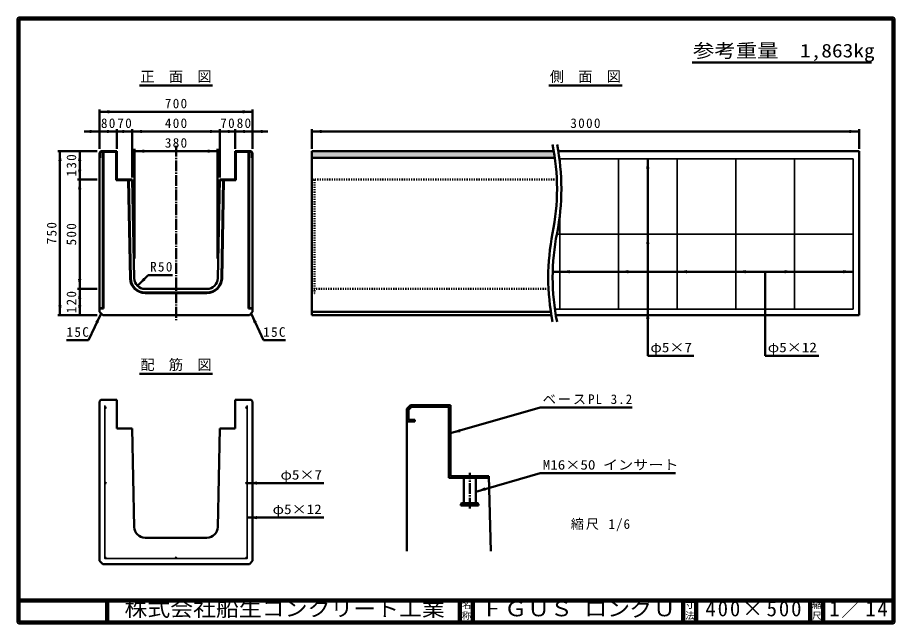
# Model space of a CAD drawing. Units: millimetres, scale not verified, with parts at other scales. Extents: x 100 to 4105, y 100 to 2870.
import ezdxf
from ezdxf.enums import TextEntityAlignment as Align

# ---------------------------------------------------------------- set-up
doc = ezdxf.new("R2010")
doc.units = ezdxf.units.MM
doc.header["$LTSCALE"] = 5
doc.linetypes.add('USER1', pattern=[13.4, 10, -1.2, 1, -1.2])
doc.linetypes.add('USER2', pattern=[2.2, 1, -1.2])
doc.layers.add('V-nasSTD', color=7, linetype='Continuous', lineweight=50)
doc.styles.add('ＭＳ ゴシック', font='')
doc.styles.get('ＭＳ ゴシック').set_extended_font_data('MS Gothic')

msp = doc.modelspace()

# ---------------------------------------------------------------- hatches: boundary and pattern name
at = {"layer": 'V-nasSTD'}
for points in [[(518.846, 2446.605), (473.846, 2439.105), (518.846, 2431.605)], [(1128.846, 2431.605), (1173.846, 2439.105), (1128.846, 2446.605)], [(428.846, 2341.605), (473.846, 2349.105), (428.846, 2356.605)], [(508.846, 2341.605), (553.846, 2349.105), (508.846, 2356.605)], [(578.846, 2341.605), (623.846, 2349.105), (578.846, 2356.605)], [(668.846, 2356.605), (623.846, 2349.105), (668.846, 2341.605)], [(978.846, 2341.605), (1023.846, 2349.105), (978.846, 2356.605)], [(1068.846, 2356.605), (1023.846, 2349.105), (1068.846, 2341.605)], [(1138.846, 2356.605), (1093.846, 2349.105), (1138.846, 2341.605)], [(1218.846, 2356.605), (1173.846, 2349.105), (1218.846, 2341.605)], [(1488.846, 2356.605), (1443.846, 2349.105), (1488.846, 2341.605)], [(3898.846, 2341.605), (3943.846, 2349.105), (3898.846, 2356.605)], [(286.346, 2214.105), (293.846, 2259.105), (301.346, 2214.105)], [(376.346, 2214.105), (383.846, 2259.105), (391.346, 2214.105)], [(477.046, 2229.105), (473.846, 2229.105), (473.846, 2252.105), (480.846, 2259.105), (553.846, 2259.105), (553.846, 2129.105), (623.846, 2129.105), (623.91, 2125.905), (550.646, 2125.905), (550.646, 2255.905), (482.171, 2255.905), (477.046, 2250.779)], [(678.845, 2266.605), (633.845, 2259.105), (678.845, 2251.605)], [(968.845, 2251.605), (1013.845, 2259.105), (968.845, 2266.605)], [(1097.046, 2125.905), (1023.782, 2125.905), (1023.846, 2129.105), (1093.846, 2129.105), (1093.846, 2259.105), (1166.846, 2259.105), (1173.846, 2252.105), (1173.846, 2229.105), (1170.646, 2229.105), (1170.646, 2250.779), (1165.52, 2255.905), (1097.046, 2255.905)], [(1443.846, 2229.105), (2553.991, 2229.105, 0.00733), (2549.372, 2259.105), (1443.846, 2259.105)], [(2970.846, 2179.105), (2978.346, 2224.105), (2985.846, 2179.105)], [(391.346, 2174.105), (383.846, 2129.105), (376.346, 2174.105)], [(376.346, 2084.105), (383.846, 2129.105), (391.346, 2084.105)], [(2970.846, 1834.105), (2978.346, 1879.105), (2985.846, 1834.105)], [(2621.346, 1700.605), (2576.346, 1708.105), (2621.346, 1715.605)], [(2889.346, 1700.605), (2844.346, 1708.105), (2889.346, 1715.605)], [(3157.346, 1700.605), (3112.346, 1708.105), (3157.346, 1715.605)], [(3425.346, 1700.605), (3380.346, 1708.105), (3425.346, 1715.605)], [(3603.346, 1715.605), (3648.346, 1708.105), (3603.346, 1700.605)], [(3871.346, 1715.605), (3916.346, 1708.105), (3871.346, 1700.605)], [(391.346, 1674.105), (383.846, 1629.105), (376.346, 1674.105)], [(674.372, 1680.521), (647.856, 1643.398), (684.979, 1669.914)], [(376.346, 1584.105), (383.846, 1629.105), (391.346, 1584.105)], [(301.346, 1554.105), (293.846, 1509.105), (286.346, 1554.105)], [(391.346, 1554.105), (383.846, 1509.105), (376.346, 1554.105)], [(2970.846, 1492.105), (2978.346, 1537.105), (2985.846, 1492.105)], [(481.346, 1516.605), (455.384, 1479.092), (468.954, 1472.699)], [(1166.346, 1516.605), (1192.308, 1479.092), (1178.738, 1472.699)], [(498.846, 1086.869, 1), (504.846, 1086.869, 1)], [(1148.846, 1086.869, 1), (1142.846, 1086.869, 1)], [(1877.728, 1023.034), (1915.228, 1023.034), (1915.228, 1031.034), (1885.728, 1031.034), (1885.728, 1077.221), (1898.542, 1090.034), (2069.728, 1090.034), (2069.728, 765.034), (2252.928, 765.034), (2252.728, 773.034), (2077.728, 773.034), (2077.728, 1098.034), (1895.228, 1098.034), (1877.728, 1080.534), (1877.728, 430.534)], [(2123.044, 974.621), (2077.728, 969.351), (2118.885, 989.033)], [(498.846, 741.869, 1), (504.846, 741.869, 1)], [(1148.846, 741.869, 1), (1142.846, 741.869, 1)], [(1193.846, 749.369), (1148.846, 741.869), (1193.846, 734.369)], [(2238.044, 707.804), (2192.728, 702.534), (2233.885, 722.216)], [(1193.846, 591.461), (1148.846, 583.961), (1193.846, 576.461)], [(501.846, 396.869, 0.66818), (503.967, 401.99, 0.66818), (498.846, 399.869, 0.41421)], [(823.846, 396.869, 1), (823.846, 402.869, 1)], [(1145.846, 396.869, 0.41421), (1148.846, 399.869, 0.66818), (1143.724, 401.99, 0.66818)]]:
    msp.add_hatch(color=256, dxfattribs=at).paths.add_polyline_path(points)

# ---------------------------------------------------------------- linework, layer by layer
at = {"layer": 'V-nasSTD', "lineweight": 100}
for p, q in [((105, 2865), (105, 105)), ((4100, 2865), (105, 2865)), ((4100, 105), (4100, 2865)), ((105, 205), (4100, 205)), ((510, 205), (510, 105)), ((2120, 205), (2120, 105)), ((2180, 205), (2180, 105)), ((3140, 205), (3140, 105)), ((3200, 205), (3200, 105)), ((3720, 205), (3720, 105)), ((3780, 205), (3780, 105)), ((105, 105), (4100, 105))]:
    msp.add_line(p, q, dxfattribs=at)
at = {"layer": 'V-nasSTD'}
for p, q in [((3180.536, 2664.753), (4000.536, 2664.753)), ((656.846, 2559.105), (990.846, 2559.105)), ((2526.846, 2559.105), (2860.846, 2559.105)), ((473.846, 2449.105), (473.846, 2269.105)), ((1173.846, 2449.105), (1173.846, 2269.105)), ((1173.846, 2439.105), (473.846, 2439.105)), ((473.846, 2349.105), (403.846, 2349.105)), ((553.846, 2349.105), (473.846, 2349.105)), ((553.846, 2359.105), (553.846, 2269.105)), ((623.846, 2349.105), (553.846, 2349.105)), ((623.846, 2359.105), (623.846, 2139.105)), ((1023.846, 2349.105), (623.846, 2349.105)), ((1023.846, 2359.105), (1023.846, 2139.105)), ((1093.846, 2349.105), (1023.846, 2349.105)), ((1093.846, 2359.105), (1093.846, 2269.105)), ((1173.846, 2349.105), (1093.846, 2349.105)), ((1243.846, 2349.105), (1173.846, 2349.105)), ((1443.846, 2359.105), (1443.846, 2269.105)), ((3943.846, 2349.105), (1443.846, 2349.105)), ((3943.846, 2359.105), (3943.846, 2269.105)), ((463.846, 2259.105), (283.846, 2259.105)), ((293.846, 2259.105), (293.846, 1509.105)), ((383.846, 2259.105), (383.846, 2129.105)), ((473.846, 2252.105), (480.846, 2259.105)), ((473.846, 2252.105), (480.846, 2259.105)), ((473.846, 2252.105), (473.846, 1524.105)), ((473.846, 2229.105), (473.846, 2252.105)), ((482.171, 2255.905), (477.046, 2250.779)), ((482.171, 2255.905), (477.046, 2250.779)), ((477.046, 2250.779), (477.046, 2229.105)), ((477.046, 2250.779), (477.046, 2229.105)), ((480.846, 2259.105), (553.846, 2259.105)), ((480.846, 2259.105), (553.846, 2259.105)), ((550.646, 2255.905), (482.171, 2255.905)), ((550.646, 2255.905), (482.171, 2255.905)), ((489.846, 1542.105), (489.846, 2255.905)), ((492.846, 1539.105), (492.846, 2255.905)), ((550.646, 2255.905), (550.646, 2125.905)), ((550.646, 2125.905), (550.646, 2255.905)), ((553.846, 2259.105), (553.846, 2129.105)), ((553.846, 2259.105), (553.846, 2129.105)), ((633.845, 2269.105), (633.845, 1769.105)), ((633.845, 2259.105), (1013.845, 2259.105)), ((1013.845, 2269.105), (1013.845, 1769.105)), ((1166.846, 2259.105), (1093.846, 2259.105)), ((1093.846, 2259.105), (1093.846, 2129.105)), ((1093.846, 2129.105), (1093.846, 2259.105)), ((1093.846, 2259.105), (1166.846, 2259.105)), ((1097.046, 2255.905), (1097.046, 2125.905)), ((1097.046, 2255.905), (1165.52, 2255.905)), ((1165.52, 2255.905), (1097.046, 2255.905)), ((1097.046, 2255.905), (1097.046, 2125.905)), ((1154.846, 1539.105), (1154.846, 2255.905)), ((1157.846, 1542.105), (1157.846, 2255.905)), ((1165.52, 2255.905), (1170.646, 2250.779)), ((1170.646, 2250.779), (1165.52, 2255.905)), ((1166.846, 2259.105), (1173.846, 2252.105)), ((1166.846, 2259.105), (1173.846, 2252.105)), ((1170.646, 2250.779), (1170.646, 2229.105)), ((1170.646, 2229.105), (1170.646, 2250.779)), ((1173.846, 1524.105), (1173.846, 2252.105)), ((1173.846, 2252.105), (1173.846, 2229.105)), ((1443.846, 2259.105), (1443.846, 1509.105)), ((2549.372, 2259.105), (1443.846, 2259.105)), ((1443.846, 2229.105), (1443.846, 2259.105)), ((1443.846, 2259.105), (2549.372, 2259.105)), ((2549.372, 2259.105), (1443.846, 2259.105)), ((1443.846, 2259.105), (1443.846, 2229.105)), ((2569.372, 2259.105), (3943.846, 2259.105)), ((3943.846, 1509.105), (3943.846, 2259.105)), ((477.046, 2229.105), (473.846, 2229.105)), ((477.046, 2229.105), (473.846, 2229.105)), ((1170.646, 2229.105), (1173.846, 2229.105)), ((1173.846, 2229.105), (1170.646, 2229.105)), ((2553.991, 2229.105), (1443.846, 2229.105)), ((2553.991, 2229.105), (1443.846, 2229.105)), ((1443.846, 2229.105), (2553.991, 2229.105)), ((2978.346, 2224.105), (2978.346, 1324.105)), ((463.846, 2129.105), (373.846, 2129.105)), ((383.846, 2129.105), (383.846, 1629.105)), ((623.91, 2125.905), (550.646, 2125.905)), ((623.91, 2125.905), (550.646, 2125.905)), ((553.846, 2129.105), (623.846, 2129.105)), ((553.846, 2129.105), (623.846, 2129.105)), ((613.87, 1677.725), (604.906, 2125.905)), ((616.869, 1677.785), (607.907, 2125.905)), ((632.866, 1678.105), (623.846, 2129.105)), ((623.846, 2129.105), (623.91, 2125.905)), ((1014.826, 1678.105), (1023.846, 2129.105)), ((1023.782, 2125.905), (1023.846, 2129.105)), ((1023.782, 2125.905), (1097.046, 2125.905)), ((1097.046, 2125.905), (1023.782, 2125.905)), ((1023.846, 2129.105), (1093.846, 2129.105)), ((1023.846, 2129.105), (1093.846, 2129.105)), ((1030.823, 1677.785), (1039.785, 2125.905)), ((1033.822, 1677.725), (1042.786, 2125.905)), ((647.856, 1643.398), (697.353, 1692.895)), ((697.353, 1692.895), (807.353, 1692.895)), ((3916.346, 1708.105), (2544.185, 1708.105)), ((3514.346, 1708.105), (3514.346, 1324.105)), ((463.846, 1629.105), (373.846, 1629.105)), ((383.846, 1629.105), (383.846, 1509.105)), ((682.856, 1629.105), (964.836, 1629.105)), ((682.856, 1613.105), (964.836, 1613.105)), ((682.856, 1610.105), (964.836, 1610.105)), ((473.846, 1542.105), (489.846, 1542.105)), ((473.846, 1539.105), (492.846, 1539.105)), ((473.846, 1524.105), (488.846, 1509.105)), ((489.846, 1542.105), (492.846, 1539.105)), ((1157.846, 1542.105), (1154.846, 1539.105)), ((1154.846, 1539.105), (1173.846, 1539.105)), ((1157.846, 1542.105), (1173.846, 1542.105)), ((1158.846, 1509.105), (1173.846, 1524.105)), ((2535.898, 1524.105), (1443.846, 1524.105)), ((463.846, 1509.105), (283.846, 1509.105)), ((423.777, 1394.397), (481.346, 1516.605)), ((488.846, 1509.105), (1158.846, 1509.105)), ((1223.914, 1394.397), (1166.346, 1516.605)), ((2538.32, 1509.105), (1443.846, 1509.105)), ((3943.846, 1509.105), (2558.32, 1509.105)), ((323.777, 1394.397), (423.777, 1394.397)), ((1223.914, 1394.397), (1323.914, 1394.397)), ((2978.346, 1324.105), (3188.346, 1324.105)), ((3514.346, 1324.105), (3760.346, 1324.105)), ((656.846, 1241.869), (990.846, 1241.869)), ((473.846, 1114.869), (480.846, 1121.869)), ((480.846, 1121.869), (553.846, 1121.869)), ((553.846, 1121.869), (553.846, 991.869)), ((1166.846, 1121.869), (1093.846, 1121.869)), ((1093.846, 1121.869), (1093.846, 991.869)), ((1166.846, 1121.869), (1173.846, 1114.869)), ((473.846, 1114.869), (473.846, 386.869)), ((1173.846, 386.869), (1173.846, 1114.869)), ((1895.228, 1098.034), (1877.728, 1080.534)), ((1895.228, 1098.034), (1877.728, 1080.534)), ((1898.542, 1090.034), (1885.728, 1077.221)), ((1885.728, 1077.221), (1898.542, 1090.034)), ((1895.228, 1098.034), (2077.728, 1098.034)), ((2077.728, 1098.034), (1895.228, 1098.034)), ((2069.728, 1090.034), (1898.542, 1090.034)), ((1898.542, 1090.034), (2069.728, 1090.034)), ((2069.728, 1090.034), (2069.728, 765.034)), ((2069.728, 1090.034), (2069.728, 765.034)), ((2077.728, 1098.034), (2077.728, 773.034)), ((2077.728, 773.034), (2077.728, 1098.034)), ((2486.482, 1087.298), (2077.728, 969.351)), ((2486.482, 1087.298), (2906.482, 1087.298)), ((1877.728, 430.534), (1877.728, 1080.534)), ((1877.728, 1080.534), (1877.728, 430.534)), ((1885.728, 1077.221), (1885.728, 1031.034)), ((1885.728, 1031.034), (1885.728, 1077.221)), ((1915.228, 1023.034), (1877.728, 1023.034)), ((1877.728, 1023.034), (1915.228, 1023.034)), ((1877.728, 430.534), (1877.728, 1023.034)), ((1915.228, 1031.034), (1885.728, 1031.034)), ((1915.228, 1031.034), (1885.728, 1031.034)), ((1915.228, 1031.034), (1915.228, 1023.034)), ((1915.228, 1023.034), (1915.228, 1031.034)), ((553.846, 991.869), (623.846, 991.869)), ((632.866, 540.869), (623.846, 991.869)), ((1014.826, 540.869), (1023.846, 991.869)), ((1023.846, 991.869), (1093.846, 991.869)), ((2252.928, 765.034), (2069.728, 765.034)), ((2069.728, 765.034), (2252.928, 765.034)), ((2077.728, 773.034), (2252.728, 773.034)), ((2252.728, 773.034), (2077.728, 773.034)), ((2137.728, 655.034), (2137.728, 765.034)), ((2486.482, 787.298), (2192.728, 702.534)), ((2192.728, 655.034), (2192.728, 765.034)), ((2252.728, 773.034), (2261.291, 430.534)), ((2252.928, 765.034), (2252.728, 773.034)), ((2486.482, 787.298), (3104.482, 787.298)), ((1148.846, 741.869), (1498.846, 741.869)), ((2127.728, 650.034), (2125.228, 644.911)), ((2125.228, 640.034), (2125.228, 645.034)), ((2127.728, 650.034), (2202.728, 650.034)), ((2202.728, 650.034), (2205.228, 645.034)), ((2205.228, 640.034), (2205.228, 645.034)), ((2125.228, 640.034), (2205.228, 640.034)), ((1148.846, 583.961), (1498.846, 583.961)), ((682.856, 491.869), (964.836, 491.869)), ((473.846, 386.869), (488.846, 371.869)), ((488.846, 371.869), (1158.846, 371.869)), ((1158.846, 371.869), (1173.846, 386.869))]:
    msp.add_line(p, q, dxfattribs=at)
at = {"layer": 'V-nasSTD', "linetype": 'USER1'}
for p, q in [((823.846, 2284.105), (823.846, 1484.105)), ((2165.228, 625.034), (2165.228, 788.034))]:
    msp.add_line(p, q, dxfattribs=at)
at = {"layer": 'V-nasSTD', "lineweight": 35}
for p, q in [((2574.673, 2224.105), (3916.346, 2224.105)), ((2576.346, 2224.105), (2576.346, 2210.988)), ((2844.346, 2224.105), (2844.346, 1537.105)), ((3112.346, 2224.105), (3112.346, 1537.105)), ((3380.346, 2224.105), (3380.346, 1537.105)), ((3648.346, 2224.105), (3648.346, 1537.105)), ((3916.346, 2224.105), (3916.346, 1537.105)), ((2576.346, 1962.222), (2576.346, 1537.105)), ((3916.346, 1879.105), (2562.861, 1879.105)), ((2553.981, 1537.105), (3916.346, 1537.105)), ((498.846, 1096.869), (498.846, 396.869)), ((1148.846, 1096.869), (1148.846, 396.869)), ((498.846, 396.869), (1148.846, 396.869))]:
    msp.add_line(p, q, dxfattribs=at)
at = {"layer": 'V-nasSTD', "linetype": 'USER2'}
for p, q in [((2562.973, 2129.105), (1443.846, 2129.105)), ((1456.346, 2129.105), (1456.346, 1610.105)), ((2524.936, 1629.105), (1443.846, 1629.105)), ((1443.846, 1610.105), (1456.346, 1610.105))]:
    msp.add_line(p, q, dxfattribs=at)
at = {"layer": 'V-nasSTD', "lineweight": 13}
msp.add_lwpolyline([(100, 100), (100, 2870), (4105, 2870), (4105, 100)], close=True, dxfattribs=at)
at = {"layer": 'V-nasSTD', "lineweight": 35}
for centre in [(501.846, 1086.869), (1145.846, 1086.869), (501.846, 741.869), (1145.846, 741.869), (501.846, 399.869), (823.846, 399.869), (1145.846, 399.869)]:
    msp.add_circle(centre, 3, dxfattribs=at)
at = {"layer": 'V-nasSTD'}
for centre, radius, start, end in [((1528.689, 2086.605), 1035.156, 348.7189, 11.2811), ((1548.689, 2086.605), 1035.156, 348.7189, 11.2811), ((3559.002, 1681.605), 1035.156, 168.7189, 191.2811), ((3579.002, 1681.605), 1035.156, 168.7189, 191.2811), ((682.856, 1679.105), 69, 181.14576, 270), ((682.856, 1679.105), 66, 181.14576, 270), ((682.856, 1679.105), 50, 181.14576, 270), ((964.836, 1679.105), 50, 270, 358.85424), ((964.836, 1679.105), 66, 270, 358.85424), ((964.836, 1679.105), 69, 270, 358.85424), ((2125.228, 628.784), 21.25, 61.92751, 83.4286), ((2132.728, 655.034), 5, 270, 0), ((2133.666, 643.784), 4.062, 292.61986, 67.38014), ((2156.791, 643.784), 4.062, 112.61986, 247.38014), ((2165.228, 628.784), 21.25, 61.92751, 118.07249), ((2173.666, 643.784), 4.062, 292.61986, 67.38014), ((2197.728, 655.034), 5, 180, 270), ((2196.791, 643.784), 4.062, 112.61986, 247.38014), ((2205.228, 628.784), 21.25, 96.56708, 118.07249), ((682.856, 541.869), 50, 181.14576, 270), ((964.836, 541.869), 50, 270, 358.85424)]:
    msp.add_arc(centre, radius, start, end, dxfattribs=at)

# ---------------------------------------------------------------- texts
at = {"layer": 'V-nasSTD', "style": 'ＭＳ ゴシック'}
for s, height, width, p in [('参考重量\u30001,863kg', 62.32, 1.15, (3184.536, 2749.753)), ('φ5×7', 43.99, 1.15, (2990.346, 1384.105)), ('φ5×12', 43.99, 1.15, (3526.346, 1384.105)), ('M16×50 インサート', 43.99, 1.15, (2498.482, 847.298)), ('φ5×7', 43.99, 1.15, (1300.846, 801.869)), ('φ5×12', 43.99, 1.15, (1264.846, 643.961)), ('株式会社船生コンクリート工業', 69.65, 1.1, (588.279, 202.55)), ('ＦＧＵＳ ロングＵ', 69.65, 1.1, (2218.25, 202.47))]:
    msp.add_text(s, height=height, dxfattribs=dict(at, width=width)).set_placement(p, align=Align.TOP_LEFT)
for s, height, p in [('正\u3000面\u3000図', 47.65, (660.842, 2624.105)), ('側\u3000面\u3000図', 47.65, (2530.842, 2624.105)), ('配\u3000筋\u3000図', 47.65, (660.842, 1306.869)), ('名', 30.79, (2128.982, 200.999)), ('寸', 30.79, (3148.982, 200.999)), ('縮', 30.79, (3728.982, 200.999)), ('称', 30.79, (2128.976, 151.01)), ('法', 30.79, (3148.976, 151.01)), ('尺', 30.79, (3728.976, 151.01))]:
    msp.add_text(s, height=height, dxfattribs=at).set_placement(p, align=Align.TOP_LEFT)
at = {"layer": 'V-nasSTD', "attachment_point": 1, "style": 'ＭＳ ゴシック'}
for s, insert, char_height in [('\\T1.2;700', (772.859, 2499.105), 43.99), ('\\T1.2;80', (480.846, 2409.105), 43.99), ('\\T1.2;70', (555.846, 2409.105), 43.99), ('\\T1.2;400', (772.859, 2409.105), 43.99), ('\\T1.2;70', (1025.846, 2409.105), 43.99), ('\\T1.2;80', (1100.846, 2409.105), 43.99), ('\\T1.2;3000', (2624.74, 2409.105), 43.99), ('\\T1.2;380', (772.859, 2319.105), 43.99), ('\\T1.2;R50', (705.353, 1752.895), 43.99), ('\\T1.2;15C', (323.777, 1454.397), 43.99), ('\\T1.2;15C', (1221.914, 1454.397), 43.99), ('\\T1.15;ベースPL\\~3.2', (2498.482, 1147.298), 43.99), ('\\T1.15;縮尺\\~1/6', (2626.444, 576.599), 43.99), ('\\T1.18;400×500', (3241.581, 202.508), 69.65), ('\\T1.16;1／14', (3807.033, 202.582), 69.65)]:
    msp.add_mtext(s, dxfattribs=dict(at, insert=insert, char_height=char_height))
at = {"layer": 'V-nasSTD', "char_height": 43.99, "attachment_point": 1, "rotation": 90, "style": 'ＭＳ ゴシック'}
for s, insert in [('\\T1.2;130', (323.846, 2143.118)), ('\\T1.2;750', (233.846, 1833.118)), ('\\T1.2;500', (323.846, 1828.118)), ('\\T1.2;120', (323.846, 1518.118))]:
    msp.add_mtext(s, dxfattribs=dict(at, insert=insert))

doc.saveas('drawing.dxf')
